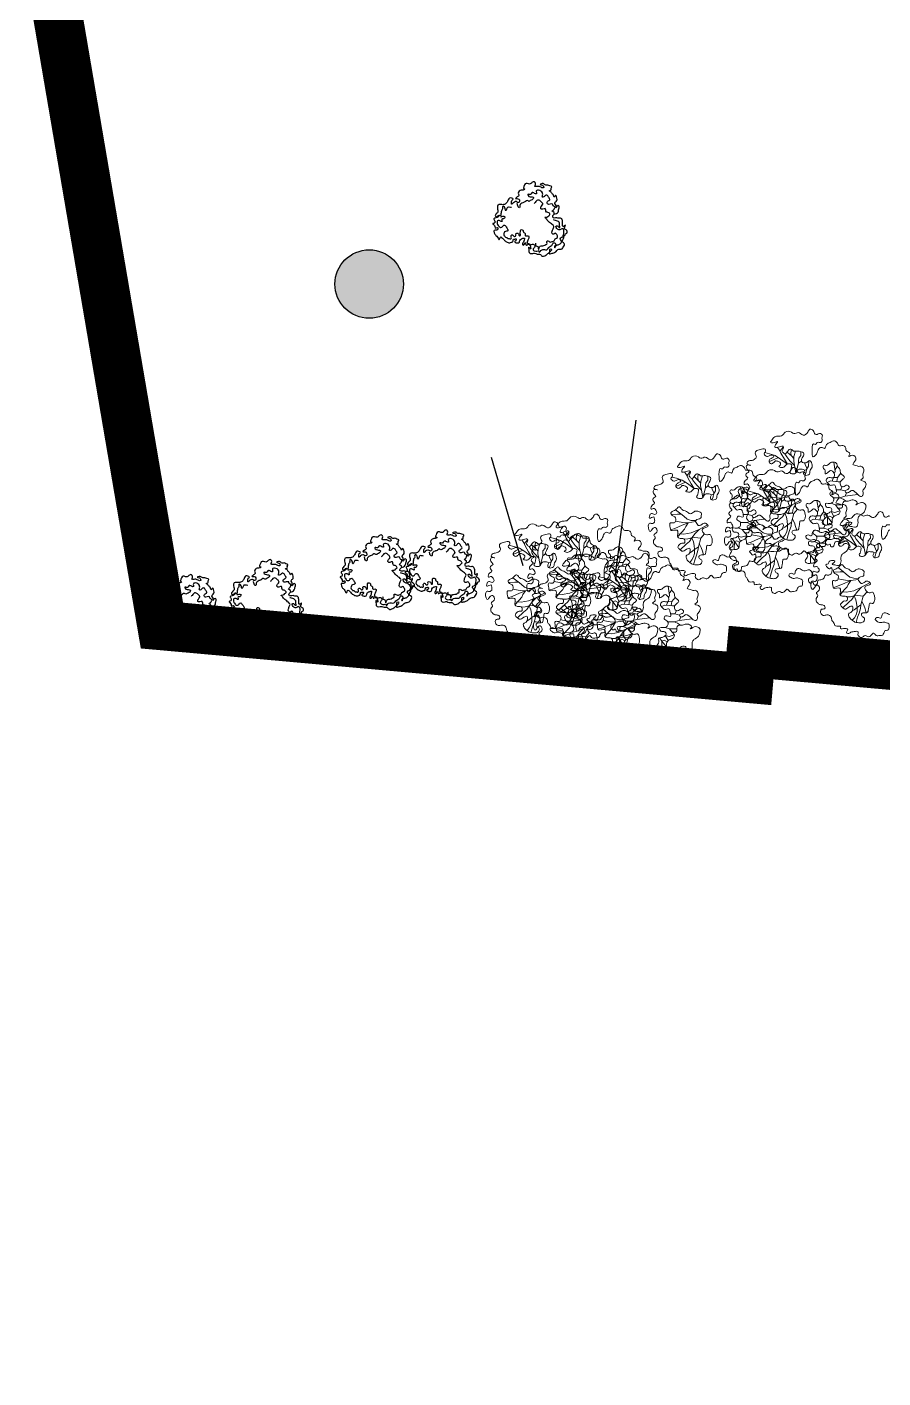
# Model space of a CAD drawing. Header units: metres. Extents: x 180 to 3220, y 13789 to 15035.
# Drawn here: x 707.45 to 724.79, y 14900.43 to 14927.81 of the extents above; entities that cross this region are included whole.
import ezdxf

# ---------------------------------------------------------------- set-up
doc = ezdxf.new("R2010")
doc.units = ezdxf.units.M
doc.header["$MEASUREMENT"] = 0
doc.linetypes.add('482 Границы районов', pattern=[5, 3, -1, 0, -1])
for name, color, linetype in [('!!!_1. Дендра_выноски_сохранить', 7, 'Continuous'), ('!!!_Условные обозначения на ЛИСТ', 7, 'Continuous'), ('04 Дендроплан (существующие растения)', 7, 'Continuous'), ('04 Дендроплан (удаление)', 240, 'Continuous'), ('04 План (существующие кустарники)', 7, 'Continuous'), ('50 Дендроплан - Деревья вырубаемые', 7, 'Continuous')]:
    doc.layers.add(name, color=color, linetype=linetype)
doc.layers.get('50 Дендроплан - Деревья вырубаемые').off()

# ---------------------------------------------------------------- blocks, each defined once
blk = doc.blocks.new('A$C442D7FB9')
at = {"layer": '04 Дендроплан (удаление)', "lineweight": 30}
h = blk.add_hatch(color=0, dxfattribs=at)
h.dxf.hatch_style = 1
edge = h.paths.add_edge_path()
edge.add_arc((0, 0), 0.5, 0, 360)
at = {"layer": '04 Дендроплан (удаление)', "color": 0, "lineweight": 30}
blk.add_circle((0, 0), 0.5, dxfattribs=at)
blk = doc.blocks.new('Лиственное дерево существующее')
at = {"color": 114, "lineweight": 0}
for p, q in [((-0.799, 1.368), (-0.859, 1.458)), ((-0.751, 1.267), (-0.799, 1.368)), ((-0.782, 1.333), (-0.669, 1.479)), ((-0.427, 1.275), (-0.411, 1.393)), ((-0.332, 1.162), (-0.28, 1.33)), ((-0.103, 1.192), (-0.105, 1.321)), ((-1.275, 1.287), (-1.119, 1.252)), ((-0.829, 1.124), (-1.138, 0.99)), ((-1.119, 1.252), (-0.938, 1.195)), ((-0.938, 1.195), (-0.761, 1.08)), ((-0.761, 1.08), (-0.541, 0.917)), ((-0.639, 1.076), (-0.751, 1.267)), ((-0.541, 0.917), (-0.639, 1.076)), ((-0.62, 1.247), (-0.563, 1.155)), ((-0.563, 1.155), (-0.46, 1.026)), ((-0.403, 1.17), (-0.548, 1.306)), ((-0.46, 1.026), (-0.309, 0.866)), ((-0.415, 1.181), (-0.427, 1.275)), ((-0.334, 1.1), (-0.403, 1.17)), ((-0.337, 1.006), (-0.332, 1.162)), ((-0.309, 0.866), (-0.337, 1.006)), ((-0.221, 0.786), (-0.18, 0.943)), ((-0.183, 1.016), (-0.173, 1.105)), ((-0.18, 0.943), (-0.183, 1.016)), ((-0.18, 0.943), (-0.086, 1.015)), ((-0.173, 1.105), (-0.103, 1.192)), ((0.058, 0.845), (0.018, 0.955)), ((0.145, 0.845), (0.151, 1.018)), ((1.012, 0.68), (0.961, 0.98)), ((-0.285, 0.754), (-0.309, 0.866)), ((-0.266, 0.631), (-0.285, 0.754)), ((-0.266, 0.631), (-0.221, 0.786)), ((0.011, 0.712), (0.08, 0.738)), ((0.027, 0.553), (0.067, 0.65)), ((0.098, 0.768), (0.058, 0.845)), ((0.067, 0.65), (0.08, 0.738)), ((0.08, 0.738), (0.145, 0.845)), ((0.912, 0.363), (0.952, 0.477)), ((1.088, 0.479), (0.952, 0.477)), ((0.98, 0.595), (1.012, 0.68)), ((1.002, 0.737), (1.083, 0.859)), ((1.088, 0.479), (1.064, 0.348)), ((1.191, 0.617), (1.088, 0.479)), ((-1.081, 0.093), (-1.287, 0.08)), ((-0.976, 0.096), (-1.147, 0.235)), ((-0.973, 0.093), (-1.081, 0.093)), ((-0.885, 0.021), (-0.976, 0.096)), ((-0.772, -0.073), (-0.885, 0.021)), ((0.748, 0.317), (0.854, 0.368)), ((0.854, 0.368), (1.012, 0.353)), ((1.012, 0.353), (1.103, 0.344)), ((1.044, 0.078), (1.18, 0.078)), ((1.103, 0.344), (1.176, 0.338)), ((1.18, 0.078), (1.236, 0.183)), ((1.18, 0.078), (1.336, 0.043)), ((-1.169, -0.374), (-1.309, -0.418)), ((-0.931, -0.27), (-1.169, -0.374)), ((-1.091, -0.147), (-1.147, -0.134)), ((-0.91, -0.179), (-1.091, -0.147)), ((-0.86, -0.395), (-0.95, -0.489)), ((-0.739, -0.188), (-0.931, -0.27)), ((-0.739, -0.188), (-0.91, -0.179)), ((-0.821, -0.312), (-0.86, -0.395)), ((-0.739, -0.188), (-0.821, -0.312)), ((-0.638, -0.11), (-0.772, -0.073)), ((-0.5, -0.151), (-0.739, -0.188)), ((-0.386, -0.406), (-0.641, -0.519)), ((-0.489, -0.116), (-0.638, -0.11)), ((-0.386, -0.406), (-0.514, -0.534)), ((-0.113, -0.252), (-0.386, -0.406)), ((0.87, -0.356), (1.013, -0.408)), ((0.953, -0.18), (1.158, -0.176)), ((1.013, -0.408), (1.247, -0.408)), ((1.013, -0.408), (1.096, -0.512)), ((1.158, -0.176), (1.317, -0.128)), ((1.158, -0.176), (1.267, -0.218)), ((1.267, -0.218), (1.367, -0.287)), ((1.317, -0.128), (1.739, -0.074)), ((1.328, -0.127), (1.373, -0.019)), ((-0.95, -0.489), (-1.084, -0.647)), ((-0.882, -0.56), (-1.076, -0.551)), ((-0.641, -0.519), (-0.882, -0.56)), ((-0.75, -0.714), (-0.864, -0.716)), ((-0.699, -0.796), (-0.804, -0.883)), ((-0.624, -0.681), (-0.75, -0.714)), ((-0.624, -0.681), (-0.699, -0.796)), ((-0.514, -0.534), (-0.624, -0.681)), ((-0.525, -0.67), (-0.624, -0.681)), ((-0.624, -0.681), (-0.572, -0.807)), ((-0.572, -0.807), (-0.55, -0.923)), ((-0.427, -0.678), (-0.525, -0.67)), ((-0.335, -0.691), (-0.427, -0.678)), ((-0.335, -0.691), (-0.408, -0.969)), ((-0.381, -0.865), (-0.316, -0.99)), ((-0.212, -0.551), (-0.335, -0.691)), ((0.682, -0.698), (0.762, -0.798)), ((0.762, -0.798), (0.755, -1.059)), ((0.762, -0.798), (0.835, -0.77)), ((0.762, -0.798), (0.907, -0.988)), ((0.835, -0.77), (0.929, -0.824)), ((0.873, -0.622), (0.961, -0.786)), ((0.873, -0.622), (0.993, -0.651)), ((0.993, -0.651), (1.163, -0.596)), ((-0.804, -0.883), (-0.997, -1.067)), ((-0.629, -1.132), (-0.696, -1.173)), ((-0.532, -1.058), (-0.629, -1.132)), ((-0.566, -1.298), (-0.622, -1.395)), ((-0.535, -1.187), (-0.566, -1.298)), ((-0.55, -0.923), (-0.535, -1.06)), ((-0.535, -1.06), (-0.535, -1.187)), ((-0.408, -0.969), (-0.532, -1.058)), ((-0.47, -1.242), (-0.515, -1.373)), ((-0.422, -1.093), (-0.47, -1.242)), ((-0.408, -0.969), (-0.422, -1.093)), ((-0.316, -0.99), (-0.275, -1.107)), ((-0.275, -1.107), (-0.238, -1.23)), ((-0.622, -1.395), (-0.691, -1.474)), ((-0.515, -1.373), (-0.564, -1.545))]:
    blk.add_line(p, q, dxfattribs=at)
for points, knots in [([(-1.863, -0.802), (-1.881, -0.757), (-1.747, -0.684), (-1.911, -0.574), (-1.692, -0.517), (-1.79, -0.294), (-1.907, -0.385), (-1.984, -0.55), (-2.059, -0.321), (-1.999, -0.175), (-1.894, -0.235), (-1.819, -0.16), (-1.828, -0.083), (-1.849, 0.055), (-2.007, -0.094), (-1.999, 0.047), (-1.938, 0.153), (-1.832, 0.046), (-1.733, 0.144), (-1.793, 0.214), (-1.838, 0.303), (-1.955, 0.22), (-1.946, 0.341), (-1.898, 0.392), (-1.788, 0.464), (-1.907, 0.519), (-1.872, 0.623), (-1.76, 0.663), (-1.864, 0.745), (-1.889, 0.84), (-1.824, 0.904), (-1.659, 0.854), (-1.891, 0.903), (-1.808, 1.034), (-1.683, 1.022), (-1.589, 1.081), (-1.522, 1.172), (-1.609, 1.251), (-1.548, 1.37), (-1.423, 1.371), (-1.266, 1.445), (-1.233, 1.311), (-1.326, 1.255), (-1.263, 1.188), (-1.194, 1.144), (-1.114, 1.199), (-1.035, 1.222), (-0.951, 1.163), (-1.052, 1.106), (-1.123, 1.075), (-1.151, 0.983), (-1.088, 0.91), (-0.99, 0.942), (-0.937, 1.041), (-0.833, 0.999), (-0.758, 0.957), (-0.756, 0.875), (-0.858, 0.837), (-0.695, 0.783), (-0.611, 0.852), (-0.527, 0.951), (-0.375, 0.902), (-0.426, 0.79), (-0.418, 0.708), (-0.488, 0.654), (-0.425, 0.592), (-0.354, 0.593), (-0.251, 0.613), (-0.225, 0.746), (-0.105, 0.754), (0.053, 0.733), (-0.044, 0.628), (0.019, 0.538), (0.099, 0.557), (0.195, 0.575), (0.173, 0.707), (0.273, 0.796), (0.262, 0.925), (0.181, 1.071), (0.093, 0.951), (-0.002, 0.952), (-0.083, 0.981), (-0.098, 1.072), (-0.033, 1.146), (0.02, 1.288), (-0.113, 1.322), (-0.213, 1.354), (-0.344, 1.304), (-0.427, 1.44), (-0.522, 1.344), (-0.56, 1.288), (-0.617, 1.228), (-0.671, 1.281), (-0.73, 1.337), (-0.664, 1.401), (-0.662, 1.525), (-0.806, 1.471), (-0.975, 1.423), (-0.933, 1.56), (-0.796, 1.69), (-0.974, 1.592), (-1.114, 1.604), (-1.027, 1.718), (-0.966, 1.811), (-0.835, 1.824), (-0.696, 1.818), (-0.625, 1.999), (-0.435, 1.978), (-0.317, 1.874), (-0.169, 1.993), (-0.037, 1.791), (0.118, 1.927), (0.171, 2.072), (0.331, 2.017), (0.32, 1.881), (0.433, 1.862), (0.5, 1.939), (0.63, 1.849), (0.551, 1.757), (0.61, 1.682), (0.54, 1.583), (0.423, 1.658), (0.38, 1.528), (0.285, 1.601), (0.255, 1.442), (0.259, 1.344), (0.267, 1.066), (0.442, 1.277), (0.452, 1.397), (0.554, 1.491), (0.691, 1.367), (0.706, 1.583), (0.847, 1.604), (0.949, 1.69), (1.08, 1.634), (1.107, 1.482), (1.251, 1.539), (1.364, 1.464), (1.332, 1.318), (1.543, 1.296), (1.4, 1.122), (1.6, 1.263), (1.746, 1.049), (1.497, 0.884), (1.694, 0.879), (1.77, 0.828), (1.885, 0.882), (1.984, 0.691), (1.87, 0.579), (1.951, 0.461), (1.781, 0.392), (1.935, 0.365), (2.026, 0.299), (1.993, 0.151), (1.874, 0.063), (1.942, -0.057), (1.852, -0.164), (1.705, -0.058), (1.57, 0.123), (1.46, -0.006), (1.368, -0.037), (1.309, 0.063), (1.418, 0.081), (1.488, 0.156), (1.387, 0.288), (1.293, 0.151), (1.168, 0.211), (1.158, 0.338), (1.232, 0.414), (1.37, 0.508), (1.152, 0.589), (1.19, 0.754), (1.08, 0.827), (1.07, 0.942), (0.965, 0.989), (0.834, 0.976), (0.764, 0.841), (0.611, 0.902), (0.608, 0.768), (0.711, 0.734), (0.641, 0.537), (0.789, 0.661), (0.881, 0.732), (0.967, 0.639), (0.997, 0.553), (0.953, 0.449), (0.855, 0.484), (0.758, 0.479), (0.688, 0.371), (0.775, 0.293), (0.847, 0.19), (0.983, 0.282), (1.029, 0.149), (1.046, 0.081), (1.054, -0.055), (0.876, 0.088), (0.805, -0.111), (0.954, -0.136), (0.971, -0.254), (0.916, -0.36), (0.806, -0.365), (0.663, -0.342), (0.715, -0.526), (0.851, -0.462), (0.924, -0.585), (0.833, -0.657), (0.756, -0.694), (0.608, -0.696), (0.717, -0.859), (0.553, -0.942), (0.629, -1.071), (0.741, -1.059), (0.834, -1.056), (0.93, -0.996), (0.884, -0.867), (0.981, -0.75), (1.119, -0.739), (1.208, -0.591), (1.044, -0.489), (1.259, -0.545), (1.236, -0.392), (1.278, -0.271), (1.407, -0.301), (1.52, -0.244), (1.647, -0.243), (1.757, -0.342), (1.628, -0.447), (1.834, -0.304), (1.938, -0.341), (2.024, -0.427), (1.983, -0.534), (1.959, -0.679), (1.81, -0.72), (1.719, -0.862), (1.775, -0.997), (1.685, -1.157), (1.583, -1.102), (1.385, -1.113), (1.618, -0.979), (1.443, -0.96), (1.345, -0.98), (1.358, -1.093), (1.215, -1.09), (1.3, -1.192), (1.368, -1.263), (1.45, -1.161), (1.466, -1.327), (1.427, -1.431), (1.321, -1.45), (1.23, -1.407), (1.216, -1.557), (1.107, -1.596), (0.975, -1.601), (0.989, -1.703), (0.947, -1.778), (0.841, -1.769), (0.866, -1.645), (0.75, -1.749), (0.684, -1.637), (0.696, -1.538), (0.781, -1.521), (0.846, -1.457), (0.816, -1.355), (0.745, -1.251), (0.631, -1.287), (0.523, -1.314), (0.445, -1.241), (0.335, -1.218), (0.262, -1.295), (0.252, -1.455), (0.133, -1.345), (0.026, -1.44), (0.118, -1.522), (0.208, -1.565), (0.318, -1.52), (0.405, -1.554), (0.514, -1.588), (0.498, -1.691), (0.507, -1.814), (0.369, -1.786), (0.336, -1.883), (0.301, -1.974), (0.195, -1.957), (0.081, -2.01), (0.01, -1.844), (-0.069, -1.968), (-0.163, -2.035), (-0.279, -1.927), (-0.37, -2.065), (-0.477, -2.008), (-0.522, -1.934), (-0.473, -1.822), (-0.649, -1.838), (-0.74, -1.86), (-0.831, -1.93), (-0.905, -1.848), (-0.791, -1.771), (-0.94, -1.709), (-1.095, -1.791), (-1.036, -1.621), (-1.266, -1.715), (-1.272, -1.547), (-1.369, -1.482), (-1.348, -1.343), (-1.503, -1.274), (-1.621, -1.34), (-1.705, -1.268), (-1.734, -1.19), (-1.693, -1.089), (-1.578, -1.13), (-1.56, -1.01), (-1.655, -0.965), (-1.758, -0.976), (-1.811, -0.902), (-1.875, -0.857), (-1.857, -0.816), (-1.863, -0.802)], [0, 0, 0, 0, 0.144623, 0.231167, 0.368861, 0.533358, 0.626687, 0.740408, 0.935226, 1.031861, 1.128241, 1.198256, 1.294402, 1.368689, 1.507955, 1.574673, 1.679777, 1.79119, 1.883627, 1.959993, 2.039207, 2.131319, 2.201489, 2.277769, 2.379891, 2.45347, 2.54984, 2.629417, 2.713756, 2.836131, 2.877797, 2.974434, 3.098533, 3.174839, 3.310795, 3.448506, 3.489216, 3.62255, 3.689433, 3.833718, 3.988827, 4.05943, 4.152735, 4.217846, 4.281087, 4.383199, 4.466591, 4.525335, 4.60464, 4.706041, 4.777196, 4.850967, 4.941557, 5.035937, 5.13954, 5.219117, 5.28068, 5.339424, 5.435055, 5.564599, 5.681514, 5.792988, 5.892227, 5.976975, 6.036908, 6.095646, 6.173749, 6.252212, 6.380922, 6.484525, 6.602635, 6.692872, 6.777965, 6.844717, 6.928444, 7.02051, 7.167213, 7.282, 7.407383, 7.507264, 7.609206, 7.678412, 7.741177, 7.842553, 7.980652, 8.063007, 8.187574, 8.307662, 8.420868, 8.524456, 8.606097, 8.65359, 8.733663, 8.78115, 8.875736, 8.947733, 9.070923, 9.223371, 9.297752, 9.425798, 9.577891, 9.656402, 9.742281, 9.880076, 10.010368, 10.101704, 10.271449, 10.469408, 10.556507, 10.704089, 10.878467, 11.055291, 11.171089, 11.284149, 11.417731, 11.482645, 11.567427, 11.68373, 11.77169, 11.843492, 11.921933, 12.039354, 12.124248, 12.185085, 12.279334, 12.442083, 12.611011, 12.797738, 12.921046, 13.015017, 13.129765, 13.27535, 13.406716, 13.521304, 13.644281, 13.753137, 13.886642, 13.991763, 14.093139, 14.248215, 14.338926, 14.451134, 14.636917, 14.813923, 14.953979, 15.006047, 15.083831, 15.270441, 15.402543, 15.48891, 15.598301, 15.682028, 15.794092, 15.927518, 16.058446, 16.173604, 16.260996, 16.378012, 16.633999, 16.747204, 16.817387, 16.885538, 16.980265, 17.054418, 17.157369, 17.299589, 17.380857, 17.502298, 17.608515, 17.708493, 17.875073, 18.018008, 18.132164, 18.220812, 18.330672, 18.42764, 18.594846, 18.685597, 18.781631, 18.83834, 18.974753, 19.095535, 19.196942, 19.302834, 19.396624, 19.471771, 19.573189, 19.64865, 19.757506, 19.853667, 19.959896, 20.083661, 20.173311, 20.285247, 20.335982, 20.497146, 20.604648, 20.73546, 20.822811, 20.919446, 21.052361, 21.138111, 21.251311, 21.378508, 21.468801, 21.559641, 21.663684, 21.760796, 21.866457, 22.044178, 22.114637, 22.23047, 22.341438, 22.400666, 22.529106, 22.668332, 22.783263, 22.938439, 23.01956, 23.126312, 23.267144, 23.355432, 23.45979, 23.589203, 23.728577, 23.835857, 23.898351, 24.043906, 24.189962, 24.256212, 24.371649, 24.490581, 24.67199, 24.766696, 24.956099, 25.083087, 25.169948, 25.292933, 25.419422, 25.526836, 25.615518, 25.691414, 25.778638, 25.869312, 25.961297, 26.024928, 26.121298, 26.263466, 26.360434, 26.407027, 26.517617, 26.650303, 26.74818, 26.826653, 26.905094, 26.978885, 27.046871, 27.126191, 27.241376, 27.314599, 27.389769, 27.472839, 27.551312, 27.683547, 27.788448, 27.871841, 27.999501, 28.077604, 28.175679, 28.291585, 28.394565, 28.492933, 28.567087, 28.697918, 28.77954, 28.894137, 28.975271, 29.07451, 29.169691, 29.264917, 29.370694, 29.435998, 29.525045, 29.645134, 29.756428, 29.862319, 29.956635, 30.074745, 30.200153, 30.306664, 30.366297, 30.449133, 30.570729, 30.713328, 30.79014, 30.852634, 30.945669, 31.037541, 31.189615, 31.243213, 31.410359, 31.536232, 31.621622, 31.733558, 31.886269, 32.00739, 32.09115, 32.172123, 32.250875, 32.347965, 32.418568, 32.512539, 32.612542, 32.705135, 32.769699, 32.813194, 32.813194, 32.813194, 32.813194]), ([(-0.602, -1.531), (-0.637, -1.511), (-0.708, -1.467), (-0.788, -1.386), (-0.835, -1.244), (-0.712, -1.219), (-0.678, -1.13), (-0.654, -0.981), (-0.819, -1.048), (-0.915, -1.145), (-1.007, -1.056), (-1.104, -0.978), (-1.018, -0.888), (-0.949, -0.836), (-0.841, -0.875), (-0.83, -0.671), (-0.981, -0.711), (-1.12, -0.654), (-1.057, -0.535), (-1.096, -0.37), (-1.312, -0.5), (-1.319, -0.325), (-1.366, -0.145), (-1.189, -0.222), (-1.133, -0.117), (-1.133, 0.017), (-1.282, 0.029), (-1.313, 0.162), (-1.188, 0.195), (-1.12, 0.258), (-1.017, 0.368), (-0.96, 0.246), (-0.88, 0.2), (-0.773, 0.186), (-0.694, 0.064), (-0.588, 0.147), (-0.489, 0.209), (-0.378, 0.177), (-0.291, 0.112), (-0.324, 0.045), (-0.292, -0.066), (-0.449, -0.048), (-0.518, -0.154), (-0.453, -0.207), (-0.425, -0.292), (-0.309, -0.266), (-0.239, -0.183), (-0.144, -0.218), (-0.058, -0.305), (-0.195, -0.348), (-0.301, -0.387), (-0.272, -0.491), (-0.218, -0.55), (-0.136, -0.606), (-0.023, -0.531), (0.024, -0.659), (0.046, -0.756), (0.034, -0.851), (-0.017, -0.955), (-0.152, -0.883), (-0.141, -1.045), (-0.171, -1.124), (-0.178, -1.235), (-0.287, -1.228), (-0.413, -1.238), (-0.379, -1.369), (-0.286, -1.387), (-0.29, -1.469), (-0.332, -1.538), (-0.429, -1.563), (-0.519, -1.55), (-0.579, -1.545), (-0.602, -1.531)], [0, 0, 0, 0, 0.119147, 0.244704, 0.355195, 0.456841, 0.525213, 0.64652, 0.761794, 0.906015, 0.999107, 1.102214, 1.21292, 1.287506, 1.35766, 1.479239, 1.62773, 1.713089, 1.858081, 1.936445, 2.136108, 2.227757, 2.383509, 2.506371, 2.592801, 2.687321, 2.856666, 2.919037, 3.017629, 3.155387, 3.246677, 3.353704, 3.442539, 3.52579, 3.669986, 3.756325, 3.869148, 4.011227, 4.081037, 4.138722, 4.206699, 4.365743, 4.440415, 4.505889, 4.585073, 4.671725, 4.788569, 4.878809, 4.948708, 5.073582, 5.166391, 5.253695, 5.327262, 5.415765, 5.519566, 5.621336, 5.725491, 5.831081, 5.911981, 6.005594, 6.125346, 6.227321, 6.306075, 6.391977, 6.508685, 6.596002, 6.686109, 6.737432, 6.809051, 6.915906, 7.005912, 7.085383, 7.085383, 7.085383, 7.085383])]:
    blk.add_open_spline(points, degree=3, knots=knots, dxfattribs=at)
blk = doc.blocks.new('A$Cd2c5afdf')
at = {"layer": '04 Дендроплан (существующие растения)', "color": 114}
for points, start_tangent, end_tangent in [([(-0.616, -0.319), (-0.631, -0.351), (-0.647, -0.371), (-0.678, -0.324), (-0.711, -0.286), (-0.748, -0.232), (-0.749, -0.185), (-0.699, -0.182), (-0.674, -0.152), (-0.683, -0.126), (-0.726, -0.143), (-0.733, -0.108), (-0.773, -0.048), (-0.739, -0.035), (-0.734, 0.003), (-0.754, 0.051), (-0.711, 0.067), (-0.641, 0.116), (-0.637, 0.123), (-0.647, 0.125), (-0.693, 0.092), (-0.724, 0.103), (-0.723, 0.125), (-0.674, 0.187), (-0.682, 0.267), (-0.669, 0.327), (-0.625, 0.338), (-0.557, 0.337), (-0.499, 0.37), (-0.462, 0.436), (-0.436, 0.469), (-0.393, 0.466), (-0.361, 0.454), (-0.388, 0.422), (-0.397, 0.373), (-0.395, 0.349), (-0.358, 0.374), (-0.283, 0.388), (-0.275, 0.379), (-0.241, 0.387), (-0.232, 0.414), (-0.249, 0.449), (-0.314, 0.462), (-0.279, 0.491), (-0.246, 0.532), (-0.259, 0.567), (-0.241, 0.607), (-0.204, 0.627), (-0.145, 0.637), (-0.127, 0.652), (-0.15, 0.659), (-0.144, 0.707), (-0.122, 0.756), (-0.079, 0.764), (-0.029, 0.752), (0.017, 0.782), (0.04, 0.797), (0.071, 0.797), (0.085, 0.782), (0.088, 0.741), (0.078, 0.706), (0.117, 0.702), (0.187, 0.696), (0.247, 0.676), (0.261, 0.687), (0.254, 0.705), (0.231, 0.731), (0.185, 0.746), (0.2, 0.753), (0.245, 0.763), (0.298, 0.731), (0.338, 0.732), (0.378, 0.718), (0.419, 0.699), (0.405, 0.67), (0.402, 0.63), (0.369, 0.618), (0.394, 0.599), (0.433, 0.551), (0.457, 0.527), (0.47, 0.492), (0.479, 0.503), (0.495, 0.527), (0.516, 0.495), (0.526, 0.442), (0.51, 0.403), (0.489, 0.385), (0.484, 0.362), (0.506, 0.32), (0.503, 0.272), (0.546, 0.316), (0.57, 0.293), (0.562, 0.249), (0.547, 0.186), (0.513, 0.155), (0.469, 0.14), (0.443, 0.114), (0.44, 0.081), (0.469, 0.065), (0.521, 0.07), (0.557, 0.06), (0.594, 0.063), (0.635, 0.014), (0.639, -0.025), (0.639, -0.073), (0.643, -0.106), (0.694, -0.081), (0.684, -0.116), (0.672, -0.148), (0.709, -0.174), (0.731, -0.205), (0.726, -0.24), (0.696, -0.253), (0.683, -0.291), (0.662, -0.302), (0.662, -0.331), (0.642, -0.374), (0.636, -0.424), (0.673, -0.449), (0.674, -0.485), (0.653, -0.525), (0.627, -0.556), (0.545, -0.575), (0.506, -0.61), (0.443, -0.646), (0.41, -0.655), (0.371, -0.662), (0.372, -0.602), (0.374, -0.571), (0.421, -0.571), (0.413, -0.589), (0.366, -0.633), (0.315, -0.678), (0.277, -0.7), (0.225, -0.707), (0.203, -0.688), (0.17, -0.666), (0.122, -0.665), (0.069, -0.647), (0.036, -0.652), (-0.02, -0.652), (-0.04, -0.631), (-0.044, -0.593), (-0.049, -0.527), (-0.013, -0.562), (-0.022, -0.494), (-0.041, -0.467), (-0.08, -0.476), (-0.103, -0.482), (-0.116, -0.434), (-0.137, -0.473), (-0.166, -0.481), (-0.174, -0.461), (-0.151, -0.423), (-0.142, -0.381), (-0.135, -0.34), (-0.169, -0.346), (-0.197, -0.355), (-0.23, -0.39), (-0.237, -0.423), (-0.263, -0.441), (-0.303, -0.435), (-0.325, -0.43), (-0.332, -0.409), (-0.319, -0.401), (-0.302, -0.382), (-0.305, -0.358), (-0.33, -0.361), (-0.357, -0.365), (-0.364, -0.397), (-0.375, -0.417), (-0.397, -0.424), (-0.431, -0.436), (-0.466, -0.43), (-0.497, -0.416), (-0.526, -0.398), (-0.547, -0.376), (-0.582, -0.341), (-0.616, -0.319)], (-0.978083, 0.208214), (-0.978083, 0.208214)), ([(0.466, 0.153), (0.468, 0.175), (0.428, 0.204), (0.455, 0.234), (0.473, 0.258), (0.476, 0.296), (0.444, 0.315), (0.433, 0.347), (0.385, 0.348), (0.343, 0.344), (0.323, 0.367), (0.331, 0.398), (0.382, 0.441), (0.363, 0.472), (0.331, 0.521), (0.302, 0.528), (0.258, 0.491), (0.228, 0.488), (0.229, 0.51), (0.23, 0.576), (0.198, 0.611), (0.147, 0.629), (0.115, 0.623), (0.102, 0.601), (0.108, 0.556), (0.07, 0.562), (0.037, 0.581), (0.013, 0.573), (-0.014, 0.539), (-0.069, 0.542), (-0.062, 0.521), (-0.016, 0.496), (0.047, 0.48), (0.022, 0.436), (-0.016, 0.417), (-0.047, 0.403), (-0.075, 0.419), (-0.11, 0.402), (-0.142, 0.384), (-0.167, 0.376), (-0.207, 0.352), (-0.226, 0.32), (-0.233, 0.274), (-0.261, 0.291), (-0.273, 0.329), (-0.279, 0.356)], (0.359015, 0.933332), (0.017504, 0.999847)), ([(-0.398, 0.275), (-0.442, 0.282), (-0.477, 0.281), (-0.491, 0.258), (-0.515, 0.212), (-0.524, 0.249), (-0.541, 0.29), (-0.561, 0.302), (-0.577, 0.295), (-0.579, 0.253), (-0.594, 0.225), (-0.605, 0.189), (-0.611, 0.152), (-0.615, 0.114), (-0.615, 0.091), (-0.591, 0.096), (-0.554, 0.1), (-0.531, 0.087), (-0.542, 0.062), (-0.559, 0.047), (-0.593, 0.044), (-0.59, 0.014), (-0.591, -0.007), (-0.62, 0.004), (-0.647, 0.014), (-0.678, 0.007), (-0.687, -0.018), (-0.678, -0.067), (-0.653, -0.102), (-0.63, -0.122), (-0.61, -0.125), (-0.584, -0.115), (-0.562, -0.085), (-0.539, -0.078), (-0.514, -0.101), (-0.492, -0.132), (-0.478, -0.159), (-0.468, -0.176), (-0.474, -0.192), (-0.497, -0.204), (-0.537, -0.218), (-0.549, -0.25), (-0.55, -0.289), (-0.531, -0.31), (-0.519, -0.326), (-0.493, -0.327), (-0.468, -0.353), (-0.441, -0.351), (-0.427, -0.358), (-0.403, -0.348), (-0.402, -0.325), (-0.406, -0.304), (-0.397, -0.281), (-0.379, -0.275), (-0.359, -0.294), (-0.339, -0.31), (-0.315, -0.301), (-0.309, -0.282), (-0.314, -0.259), (-0.287, -0.242), (-0.257, -0.255), (-0.247, -0.279), (-0.237, -0.297), (-0.217, -0.287), (-0.221, -0.256), (-0.217, -0.211), (-0.208, -0.171), (-0.184, -0.172), (-0.159, -0.188), (-0.156, -0.219), (-0.132, -0.237), (-0.12, -0.25), (-0.119, -0.288), (-0.1, -0.298), (-0.071, -0.294), (-0.044, -0.307), (-0.045, -0.326), (-0.053, -0.358), (-0.076, -0.407), (-0.078, -0.437), (-0.061, -0.452), (-0.039, -0.456), (-0.016, -0.476), (0.006, -0.473), (0.045, -0.467), (0.068, -0.486), (0.073, -0.515), (0.055, -0.544), (0.041, -0.572), (0.051, -0.59), (0.071, -0.602), (0.119, -0.608), (0.159, -0.608), (0.164, -0.633), (0.182, -0.615), (0.21, -0.584), (0.269, -0.576), (0.318, -0.578), (0.342, -0.556), (0.375, -0.518), (0.417, -0.492), (0.434, -0.468), (0.451, -0.439), (0.474, -0.436), (0.496, -0.455), (0.498, -0.48), (0.473, -0.518), (0.483, -0.536), (0.499, -0.502), (0.551, -0.477), (0.601, -0.446), (0.619, -0.422), (0.609, -0.39), (0.59, -0.35), (0.616, -0.325), (0.642, -0.317), (0.653, -0.288), (0.66, -0.252), (0.665, -0.199), (0.655, -0.17), (0.626, -0.152), (0.597, -0.168), (0.564, -0.174), (0.537, -0.162), (0.511, -0.127), (0.505, -0.096), (0.53, -0.091), (0.55, -0.109), (0.582, -0.13), (0.578, -0.083), (0.575, -0.037), (0.552, -0.006), (0.515, 0.01), (0.47, 0.024), (0.453, 0.031)], (-0.900669, 0.434505), (-0.965091, 0.261915)), ([(0.087, -0.446), (0.102, -0.5), (0.135, -0.513), (0.146, -0.55), (0.153, -0.576), (0.171, -0.521), (0.207, -0.5), (0.261, -0.495), (0.297, -0.472), (0.318, -0.467), (0.324, -0.4), (0.358, -0.405), (0.39, -0.421), (0.425, -0.411), (0.455, -0.405), (0.489, -0.357), (0.533, -0.333), (0.535, -0.296), (0.52, -0.27), (0.497, -0.245), (0.461, -0.262), (0.428, -0.247), (0.428, -0.198), (0.452, -0.137), (0.461, -0.11), (0.444, -0.079), (0.412, -0.052), (0.339, 0.008), (0.316, 0.039), (0.281, 0.081), (0.323, 0.085), (0.358, 0.111), (0.38, 0.135), (0.341, 0.179), (0.31, 0.187), (0.285, 0.255), (0.235, 0.244), (0.199, 0.253), (0.208, 0.304), (0.238, 0.345), (0.206, 0.393), (0.151, 0.429), (0.113, 0.417), (0.081, 0.378), (0.061, 0.356)], (0.290361, -0.956917), (-0.678805, -0.734319))]:
    blk.add_spline(points, degree=3, dxfattribs=dict(at, start_tangent=start_tangent, end_tangent=end_tangent))

msp = doc.modelspace()

# ---------------------------------------------------------------- linework, layer by layer
at = {"layer": '!!!_1. Дендра_выноски_сохранить', "lineweight": 30}
for points in [[(719.787, 14919.845), (719.361, 14916.666)], [(716.854, 14919.092), (717.496, 14916.9)]]:
    msp.add_lwpolyline(points, dxfattribs=at)
at = {"layer": '!!!_Условные обозначения на ЛИСТ', "color": 5, "linetype": '482 Границы районов', "lineweight": 20, "const_width": 1}
msp.add_lwpolyline([(707.95, 14928.752), (710.183, 14915.68), (722.073, 14914.611), (722.12, 14915.132), (726.806, 14914.71), (726.671, 14913.204), (728.651, 14913.026), (728.615, 14912.628), (727.42, 14912.735), (726.883, 14906.759), (728.078, 14906.652), (727.663, 14902.041), (730.086, 14901.823), (729.811, 14898.773)], dxfattribs=at)

# ---------------------------------------------------------------- block references
at = {"layer": '04 Дендроплан (существующие растения)', "lineweight": 0, "xscale": 0.6250000000001705, "yscale": 0.6250000000001705, "zscale": 0.6250000000001705}
for p in [(723.193, 14918.38), (721.307, 14917.881), (722.849, 14917.603), (724.6, 14916.709), (718.011, 14916.503), (718.845, 14916.66), (718.978, 14915.884), (719.836, 14915.866)]:
    msp.add_blockref('Лиственное дерево существующее', p, dxfattribs=at)
at = {"layer": '04 План (существующие кустарники)', "lineweight": 0}
for p in [(717.662, 14923.873), (714.566, 14916.716), (715.883, 14916.813), (712.318, 14916.216), (710.713, 14915.914)]:
    msp.add_blockref('A$Cd2c5afdf', p, dxfattribs=at)
at = {"layer": '50 Дендроплан - Деревья вырубаемые', "color": 0, "xscale": 1.387412866280584, "yscale": 1.387412866280584, "zscale": 1.387412866280584}
msp.add_blockref('A$C442D7FB9', (714.382, 14922.6), dxfattribs=at)

doc.saveas('drawing.dxf')
